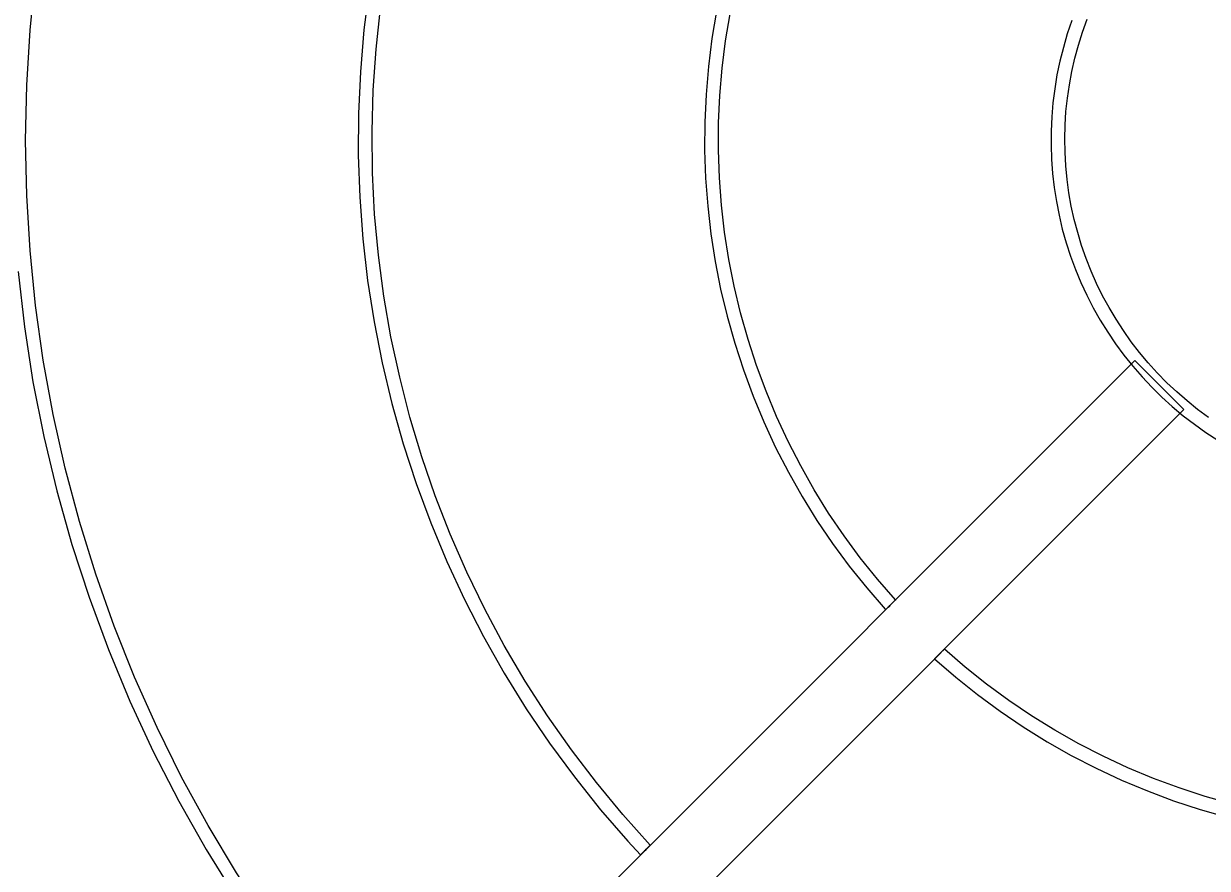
# Model space of a CAD drawing. Header units: millimetres. Extents: x -22227 to 20164, y 15335 to 61747.
# Drawn here: x -6472.7 to -6301.8, y 59341.8 to 59463.7 of the extents above; entities that cross this region are included whole.
import ezdxf

# ---------------------------------------------------------------- set-up
doc = ezdxf.new("R2010")
doc.units = ezdxf.units.MM
for name, color, linetype, lineweight in [('A-ANNO-DIMS', 7, 'Continuous', 9), ('A-ANNO-DIMS-170', 7, 'Continuous', 9), ('A-DETL-THIN', 7, 'Continuous', 9), ('M-EQPM', 7, 'Continuous', 5)]:
    doc.layers.add(name, color=color, linetype=linetype, lineweight=lineweight)
doc.styles.add('Arial_2', font='arial.ttf', dxfattribs={"width": 0.8, "height": 340})
doc.dimstyles.new('AK_DIM_2_0_Arial', dxfattribs={"dimscale": 304.8, "dimtxt": 346.888196, "dimasz": 0.278871, "dimexe": 0.557743, "dimexo": 0.557743, "dimgap": 0.055774, "dimtad": 1, "dimdec": 0, "dimzin": 0, "dimdsep": 46, "dimtxsty": 'Arial_2', "dimblk1": 'OBLIQUE', "dimblk2": 'OBLIQUE', "dimsah": 1, "dimcen": 0.09, "dimadec": 0, "dimazin": 0, "dimtfac": 1, "dimtdec": 4, "dimtix": 1, "dimtmove": 0, "dimatfit": 3, "dimfxl": 1, "dimtvp": 1, "dimtolj": 1, "dimtzin": 0, "dimarcsym": 2})

# ---------------------------------------------------------------- blocks, each defined once
blk = doc.blocks.new('DanNong_VRV - OD-A-1-1235631-MẶT BẰNG BỐ TRÍ THIẾT BỊ')
at = {"layer": 'M-EQPM'}
for p, q in [((-673.72, -35.93), (-481.39, 156.4)), ((-481.39, 156.4), (-670.9, -33.1)), ((-474.32, 149.33), (-481.39, 156.4)), ((-481.39, 156.4), (-474.32, 149.33)), ((-474.32, 149.33), (-666.65, -43)), ((-663.82, -40.17), (-474.32, 149.33))]:
    blk.add_line(p, q, dxfattribs=at)
at = {"layer": 'M-EQPM', "flags": 128}
for points in [[(-642.6, 169.24), (-641.68, 161.25), (-640.44, 153.31), (-638.89, 145.42), (-637.02, 137.6), (-634.84, 129.86), (-632.35, 122.22), (-629.56, 114.68), (-626.47, 107.25), (-623.09, 99.96), (-619.41, 92.81), (-615.45, 85.81), (-611.22, 78.98), (-606.72, 72.32), (-601.95, 65.84), (-596.93, 59.57), (-591.66, 53.49), (-588.12, 49.67)], [(-586.71, 51.09), (-592.07, 56.96), (-597.2, 63.05), (-602.08, 69.34), (-606.71, 75.81), (-611.08, 82.47), (-615.17, 89.3), (-618.99, 96.28), (-622.52, 103.41), (-625.77, 110.68), (-628.72, 118.07), (-631.38, 125.57), (-633.74, 133.18), (-635.78, 140.87), (-637.52, 148.63), (-638.95, 156.47), (-640.06, 164.35), (-640.86, 172.27), (-641.34, 180.21), (-641.5, 188.17), (-641.34, 196.13), (-640.87, 204.07), (-640.08, 211.99)], [(-591.91, 210.1), (-592.66, 204.11), (-593.18, 198.09), (-593.45, 192.06), (-593.48, 186.02), (-593.27, 179.98), (-592.82, 173.96), (-592.13, 167.96), (-591.2, 161.99), (-590.04, 156.07), (-588.63, 150.19), (-586.99, 144.38), (-585.13, 138.64), (-583.03, 132.97), (-580.71, 127.4), (-578.16, 121.92), (-575.4, 116.55), (-572.43, 111.29), (-569.25, 106.15), (-565.87, 101.15), (-562.29, 96.29), (-558.51, 91.57), (-554.56, 87.01), (-552.75, 85.04)], [(-551.34, 86.46), (-555.32, 90.89), (-559.12, 95.48), (-562.73, 100.22), (-566.16, 105.1), (-569.38, 110.11), (-572.41, 115.25), (-575.22, 120.5), (-577.82, 125.86), (-580.21, 131.32), (-582.37, 136.87), (-584.31, 142.51), (-586.03, 148.22), (-587.51, 153.99), (-588.77, 159.81), (-589.79, 165.69), (-590.57, 171.59), (-591.12, 177.53), (-591.42, 183.48), (-591.5, 189.44), (-591.33, 195.4), (-590.92, 201.34), (-590.28, 207.27)], [(-541.77, 206.84), (-542.43, 202.86), (-542.94, 198.85), (-543.28, 194.82), (-543.47, 190.79), (-543.49, 186.75), (-543.35, 182.71), (-543.05, 178.68), (-542.59, 174.67), (-541.96, 170.68), (-541.18, 166.71), (-540.24, 162.78), (-539.15, 158.9), (-537.9, 155.05), (-536.5, 151.27), (-534.94, 147.54), (-533.24, 143.87), (-531.4, 140.28), (-529.41, 136.76), (-527.28, 133.33), (-525.02, 129.98), (-522.62, 126.73), (-520.1, 123.57), (-517.45, 120.52), (-517.37, 120.43)], [(-515.95, 121.84), (-518.55, 124.83), (-521.02, 127.93), (-523.37, 131.11), (-525.59, 134.39), (-527.67, 137.76), (-529.62, 141.21), (-531.43, 144.73), (-533.1, 148.32), (-534.62, 151.97), (-536, 155.69), (-537.23, 159.45), (-538.3, 163.26), (-539.22, 167.11), (-539.99, 171), (-540.6, 174.91), (-541.05, 178.84), (-541.35, 182.79), (-541.49, 186.75), (-541.47, 190.71), (-541.29, 194.67), (-540.95, 198.61), (-540.46, 202.54), (-539.81, 206.45)], [(-490.49, 205.49), (-491.14, 203.56), (-491.71, 201.6), (-492.21, 199.62), (-492.63, 197.62), (-492.96, 195.61), (-493.22, 193.59), (-493.39, 191.56), (-493.48, 189.52), (-493.49, 187.48), (-493.42, 185.44), (-493.27, 183.41), (-493.04, 181.38), (-492.72, 179.36), (-492.33, 177.36), (-491.86, 175.38), (-491.3, 173.41), (-490.67, 171.47), (-489.96, 169.56), (-489.18, 167.68), (-488.32, 165.83), (-487.39, 164.01), (-486.38, 162.24), (-485.31, 160.5), (-484.17, 158.81), (-482.96, 157.17), (-481.68, 155.58), (-480.35, 154.04), (-478.95, 152.55), (-477.49, 151.12), (-475.98, 149.75), (-474.42, 148.44), (-472.8, 147.2), (-471.14, 146.02), (-469.43, 144.91)], [(-470.76, 148.19), (-472.33, 149.35), (-473.86, 150.58), (-475.34, 151.86), (-476.77, 153.2), (-478.15, 154.6), (-479.46, 156.05), (-480.72, 157.56), (-481.91, 159.11), (-483.05, 160.71), (-484.11, 162.35), (-485.12, 164.04), (-486.05, 165.76), (-486.91, 167.52), (-487.7, 169.31), (-488.42, 171.14), (-489.07, 172.99), (-489.64, 174.86), (-490.14, 176.76), (-490.56, 178.67), (-490.9, 180.6), (-491.17, 182.54), (-491.36, 184.49), (-491.47, 186.45), (-491.5, 188.41), (-491.45, 190.37), (-491.33, 192.32), (-491.12, 194.27), (-490.84, 196.21), (-490.49, 198.14), (-490.05, 200.05), (-489.54, 201.94), (-488.95, 203.81), (-488.29, 205.66)], [(-467.43, 92.41), (-471.25, 93.49), (-475.01, 94.71), (-478.72, 96.09), (-482.38, 97.61), (-485.97, 99.28), (-489.49, 101.09), (-492.94, 103.04), (-496.31, 105.12), (-499.59, 107.34), (-502.78, 109.69), (-505.87, 112.16), (-508.86, 114.75), (-508.88, 114.77)], [(-510.29, 113.36), (-507.25, 110.71), (-504.09, 108.18), (-500.84, 105.78), (-497.5, 103.51), (-494.07, 101.38), (-490.56, 99.39), (-486.96, 97.54), (-483.3, 95.83), (-479.58, 94.27), (-475.79, 92.87), (-471.95, 91.61), (-468.06, 90.51)]]:
    blk.add_lwpolyline(points, dxfattribs=at)
at = {"layer": 'M-EQPM'}
for points in [[(-515.95, 121.84), (-515.95, 121.84), (-515.97, 121.82), (-516.08, 121.72), (-516.23, 121.56), (-516.44, 121.36), (-516.66, 121.14), (-516.88, 120.91), (-517.08, 120.71), (-517.24, 120.55), (-517.34, 120.45), (-517.37, 120.43), (-517.37, 120.43)], [(-517.37, 120.43), (-517.37, 120.43), (-517.34, 120.45), (-517.24, 120.55), (-517.08, 120.71), (-516.88, 120.91), (-516.66, 121.14), (-516.44, 121.36), (-516.23, 121.56), (-516.08, 121.72), (-515.97, 121.82), (-515.95, 121.84), (-515.95, 121.84)], [(-510.29, 113.36), (-510.29, 113.36), (-510.27, 113.38), (-510.17, 113.48), (-510.01, 113.64), (-509.81, 113.84), (-509.59, 114.06), (-509.36, 114.29), (-509.16, 114.49), (-509, 114.65), (-508.9, 114.75), (-508.88, 114.77), (-508.88, 114.77)], [(-508.88, 114.77), (-508.88, 114.77), (-508.9, 114.75), (-509, 114.65), (-509.16, 114.49), (-509.36, 114.29), (-509.59, 114.06), (-509.81, 113.84), (-510.01, 113.64), (-510.17, 113.48), (-510.27, 113.38), (-510.29, 113.36), (-510.29, 113.36)], [(-551.34, 86.46), (-551.34, 86.46), (-551.36, 86.44), (-551.46, 86.33), (-551.62, 86.17), (-551.82, 85.97), (-552.04, 85.75), (-552.26, 85.53), (-552.47, 85.33), (-552.62, 85.17), (-552.73, 85.07), (-552.75, 85.04), (-552.75, 85.04)], [(-552.75, 85.04), (-552.75, 85.04), (-552.73, 85.07), (-552.62, 85.17), (-552.47, 85.33), (-552.26, 85.53), (-552.04, 85.75), (-551.82, 85.97), (-551.62, 86.17), (-551.46, 86.33), (-551.36, 86.44), (-551.34, 86.46), (-551.34, 86.46)]]:
    blk.add_open_spline(points, degree=3, dxfattribs=at)
blk = doc.blocks.new('DanNong_VRV - OD-A-1-V174-MẶT BẰNG BỐ TRÍ THIẾT BỊ')
at = {"layer": 'A-DETL-THIN'}
blk.add_line((-517.45, 120.52), (-517.37, 120.43), dxfattribs=at)
at = {"layer": 'M-EQPM'}
for p, q in [((-673.72, -35.93), (-481.39, 156.4)), ((-673.72, -35.93), (-481.39, 156.4)), ((-481.39, 156.4), (-670.9, -33.1)), ((-481.39, 156.4), (-670.9, -33.1)), ((-474.32, 149.33), (-481.39, 156.4)), ((-481.39, 156.4), (-474.32, 149.33)), ((-474.32, 149.33), (-481.39, 156.4)), ((-481.39, 156.4), (-474.32, 149.33)), ((-474.32, 149.33), (-666.65, -43)), ((-474.32, 149.33), (-666.65, -43)), ((-663.82, -40.17), (-474.32, 149.33)), ((-663.82, -40.17), (-474.32, 149.33))]:
    blk.add_line(p, q, dxfattribs=at)
at = {"layer": 'M-EQPM', "flags": 128}
for points in [[(-642.6, 169.24), (-641.68, 161.25), (-640.44, 153.31), (-638.89, 145.42), (-637.02, 137.6), (-634.84, 129.86), (-632.35, 122.22), (-629.56, 114.68), (-626.47, 107.25), (-623.09, 99.96), (-619.41, 92.81), (-615.45, 85.81), (-611.22, 78.98), (-606.72, 72.32), (-601.95, 65.84), (-596.93, 59.57), (-591.66, 53.49), (-588.12, 49.67)], [(-642.6, 169.24), (-641.68, 161.25), (-640.44, 153.31), (-638.89, 145.42), (-637.02, 137.6), (-634.84, 129.86), (-632.35, 122.22), (-629.56, 114.68), (-626.47, 107.25), (-623.09, 99.96), (-619.41, 92.81), (-615.45, 85.81), (-611.22, 78.98), (-606.72, 72.32), (-601.95, 65.84), (-596.93, 59.57), (-591.66, 53.49), (-588.12, 49.67)], [(-586.71, 51.09), (-592.07, 56.96), (-597.2, 63.05), (-602.08, 69.34), (-606.71, 75.81), (-611.08, 82.47), (-615.17, 89.3), (-618.99, 96.28), (-622.52, 103.41), (-625.77, 110.68), (-628.72, 118.07), (-631.38, 125.57), (-633.74, 133.18), (-635.78, 140.87), (-637.52, 148.63), (-638.95, 156.47), (-640.06, 164.35), (-640.86, 172.27), (-641.34, 180.21), (-641.5, 188.17), (-641.34, 196.13), (-640.87, 204.07), (-640.08, 211.99)], [(-586.71, 51.09), (-592.07, 56.96), (-597.2, 63.05), (-602.08, 69.34), (-606.71, 75.81), (-611.08, 82.47), (-615.17, 89.3), (-618.99, 96.28), (-622.52, 103.41), (-625.77, 110.68), (-628.72, 118.07), (-631.38, 125.57), (-633.74, 133.18), (-635.78, 140.87), (-637.52, 148.63), (-638.95, 156.47), (-640.06, 164.35), (-640.86, 172.27), (-641.34, 180.21), (-641.5, 188.17), (-641.34, 196.13), (-640.87, 204.07), (-640.08, 211.99)], [(-591.91, 210.1), (-592.66, 204.11), (-593.18, 198.09), (-593.45, 192.06), (-593.48, 186.02), (-593.27, 179.98), (-592.82, 173.96), (-592.13, 167.96), (-591.2, 161.99), (-590.04, 156.07), (-588.63, 150.19), (-586.99, 144.38), (-585.13, 138.64), (-583.03, 132.97), (-580.71, 127.4), (-578.16, 121.92), (-575.4, 116.55), (-572.43, 111.29), (-569.25, 106.15), (-565.87, 101.15), (-562.29, 96.29), (-558.51, 91.57), (-554.56, 87.01), (-552.75, 85.04)], [(-591.91, 210.1), (-592.66, 204.11), (-593.18, 198.09), (-593.45, 192.06), (-593.48, 186.02), (-593.27, 179.98), (-592.82, 173.96), (-592.13, 167.96), (-591.2, 161.99), (-590.04, 156.07), (-588.63, 150.19), (-586.99, 144.38), (-585.13, 138.64), (-583.03, 132.97), (-580.71, 127.4), (-578.16, 121.92), (-575.4, 116.55), (-572.43, 111.29), (-569.25, 106.15), (-565.87, 101.15), (-562.29, 96.29), (-558.51, 91.57), (-554.56, 87.01), (-552.75, 85.04)], [(-551.34, 86.46), (-555.32, 90.89), (-559.12, 95.48), (-562.73, 100.22), (-566.16, 105.1), (-569.38, 110.11), (-572.41, 115.25), (-575.22, 120.5), (-577.82, 125.86), (-580.21, 131.32), (-582.37, 136.87), (-584.31, 142.51), (-586.03, 148.22), (-587.51, 153.99), (-588.77, 159.81), (-589.79, 165.69), (-590.57, 171.59), (-591.12, 177.53), (-591.42, 183.48), (-591.5, 189.44), (-591.33, 195.4), (-590.92, 201.34), (-590.28, 207.27)], [(-551.34, 86.46), (-555.32, 90.89), (-559.12, 95.48), (-562.73, 100.22), (-566.16, 105.1), (-569.38, 110.11), (-572.41, 115.25), (-575.22, 120.5), (-577.82, 125.86), (-580.21, 131.32), (-582.37, 136.87), (-584.31, 142.51), (-586.03, 148.22), (-587.51, 153.99), (-588.77, 159.81), (-589.79, 165.69), (-590.57, 171.59), (-591.12, 177.53), (-591.42, 183.48), (-591.5, 189.44), (-591.33, 195.4), (-590.92, 201.34), (-590.28, 207.27)], [(-541.77, 206.84), (-542.43, 202.86), (-542.94, 198.85), (-543.28, 194.82), (-543.47, 190.79), (-543.49, 186.75), (-543.35, 182.71), (-543.05, 178.68), (-542.59, 174.67), (-541.96, 170.68), (-541.18, 166.71), (-540.24, 162.78), (-539.15, 158.9), (-537.9, 155.05), (-536.5, 151.27), (-534.94, 147.54), (-533.24, 143.87), (-531.4, 140.28), (-529.41, 136.76), (-527.28, 133.33), (-525.02, 129.98), (-522.62, 126.73), (-520.1, 123.57), (-517.45, 120.52), (-517.37, 120.43)], [(-541.77, 206.84), (-542.43, 202.86), (-542.94, 198.85), (-543.28, 194.82), (-543.47, 190.79), (-543.49, 186.75), (-543.35, 182.71), (-543.05, 178.68), (-542.59, 174.67), (-541.96, 170.68), (-541.18, 166.71), (-540.24, 162.78), (-539.15, 158.9), (-537.9, 155.05), (-536.5, 151.27), (-534.94, 147.54), (-533.24, 143.87), (-531.4, 140.28), (-529.41, 136.76), (-527.28, 133.33), (-525.02, 129.98), (-522.62, 126.73), (-520.1, 123.57), (-517.45, 120.52), (-517.37, 120.43)], [(-515.95, 121.84), (-518.55, 124.83), (-521.02, 127.93), (-523.37, 131.11), (-525.59, 134.39), (-527.67, 137.76), (-529.62, 141.21), (-531.43, 144.73), (-533.1, 148.32), (-534.62, 151.97), (-536, 155.69), (-537.23, 159.45), (-538.3, 163.26), (-539.22, 167.11), (-539.99, 171), (-540.6, 174.91), (-541.05, 178.84), (-541.35, 182.79), (-541.49, 186.75), (-541.47, 190.71), (-541.29, 194.67), (-540.95, 198.61), (-540.46, 202.54), (-539.81, 206.45)], [(-515.95, 121.84), (-518.55, 124.83), (-521.02, 127.93), (-523.37, 131.11), (-525.59, 134.39), (-527.67, 137.76), (-529.62, 141.21), (-531.43, 144.73), (-533.1, 148.32), (-534.62, 151.97), (-536, 155.69), (-537.23, 159.45), (-538.3, 163.26), (-539.22, 167.11), (-539.99, 171), (-540.6, 174.91), (-541.05, 178.84), (-541.35, 182.79), (-541.49, 186.75), (-541.47, 190.71), (-541.29, 194.67), (-540.95, 198.61), (-540.46, 202.54), (-539.81, 206.45)], [(-490.49, 205.49), (-491.14, 203.56), (-491.71, 201.6), (-492.21, 199.62), (-492.63, 197.62), (-492.96, 195.61), (-493.22, 193.59), (-493.39, 191.56), (-493.48, 189.52), (-493.49, 187.48), (-493.42, 185.44), (-493.27, 183.41), (-493.04, 181.38), (-492.72, 179.36), (-492.33, 177.36), (-491.86, 175.38), (-491.3, 173.41), (-490.67, 171.47), (-489.96, 169.56), (-489.18, 167.68), (-488.32, 165.83), (-487.39, 164.01), (-486.38, 162.24), (-485.31, 160.5), (-484.17, 158.81), (-482.96, 157.17), (-481.68, 155.58), (-480.35, 154.04), (-478.95, 152.55), (-477.49, 151.12), (-475.98, 149.75), (-474.42, 148.44), (-472.8, 147.2), (-471.14, 146.02), (-469.43, 144.91)], [(-490.49, 205.49), (-491.14, 203.56), (-491.71, 201.6), (-492.21, 199.62), (-492.63, 197.62), (-492.96, 195.61), (-493.22, 193.59), (-493.39, 191.56), (-493.48, 189.52), (-493.49, 187.48), (-493.42, 185.44), (-493.27, 183.41), (-493.04, 181.38), (-492.72, 179.36), (-492.33, 177.36), (-491.86, 175.38), (-491.3, 173.41), (-490.67, 171.47), (-489.96, 169.56), (-489.18, 167.68), (-488.32, 165.83), (-487.39, 164.01), (-486.38, 162.24), (-485.31, 160.5), (-484.17, 158.81), (-482.96, 157.17), (-481.68, 155.58), (-480.35, 154.04), (-478.95, 152.55), (-477.49, 151.12), (-475.98, 149.75), (-474.42, 148.44), (-472.8, 147.2), (-471.14, 146.02), (-469.43, 144.91)], [(-470.76, 148.19), (-472.33, 149.35), (-473.86, 150.58), (-475.34, 151.86), (-476.77, 153.2), (-478.15, 154.6), (-479.46, 156.05), (-480.72, 157.56), (-481.91, 159.11), (-483.05, 160.71), (-484.11, 162.35), (-485.12, 164.04), (-486.05, 165.76), (-486.91, 167.52), (-487.7, 169.31), (-488.42, 171.14), (-489.07, 172.99), (-489.64, 174.86), (-490.14, 176.76), (-490.56, 178.67), (-490.9, 180.6), (-491.17, 182.54), (-491.36, 184.49), (-491.47, 186.45), (-491.5, 188.41), (-491.45, 190.37), (-491.33, 192.32), (-491.12, 194.27), (-490.84, 196.21), (-490.49, 198.14), (-490.05, 200.05), (-489.54, 201.94), (-488.95, 203.81), (-488.29, 205.66)], [(-470.76, 148.19), (-472.33, 149.35), (-473.86, 150.58), (-475.34, 151.86), (-476.77, 153.2), (-478.15, 154.6), (-479.46, 156.05), (-480.72, 157.56), (-481.91, 159.11), (-483.05, 160.71), (-484.11, 162.35), (-485.12, 164.04), (-486.05, 165.76), (-486.91, 167.52), (-487.7, 169.31), (-488.42, 171.14), (-489.07, 172.99), (-489.64, 174.86), (-490.14, 176.76), (-490.56, 178.67), (-490.9, 180.6), (-491.17, 182.54), (-491.36, 184.49), (-491.47, 186.45), (-491.5, 188.41), (-491.45, 190.37), (-491.33, 192.32), (-491.12, 194.27), (-490.84, 196.21), (-490.49, 198.14), (-490.05, 200.05), (-489.54, 201.94), (-488.95, 203.81), (-488.29, 205.66)], [(-467.43, 92.41), (-471.25, 93.49), (-475.01, 94.71), (-478.72, 96.09), (-482.38, 97.61), (-485.97, 99.28), (-489.49, 101.09), (-492.94, 103.04), (-496.31, 105.12), (-499.59, 107.34), (-502.78, 109.69), (-505.87, 112.16), (-508.86, 114.75), (-508.88, 114.77)], [(-467.43, 92.41), (-471.25, 93.49), (-475.01, 94.71), (-478.72, 96.09), (-482.38, 97.61), (-485.97, 99.28), (-489.49, 101.09), (-492.94, 103.04), (-496.31, 105.12), (-499.59, 107.34), (-502.78, 109.69), (-505.87, 112.16), (-508.86, 114.75), (-508.88, 114.77)], [(-510.29, 113.36), (-507.25, 110.71), (-504.09, 108.18), (-500.84, 105.78), (-497.5, 103.51), (-494.07, 101.38), (-490.56, 99.39), (-486.96, 97.54), (-483.3, 95.83), (-479.58, 94.27), (-475.79, 92.87), (-471.95, 91.61), (-468.06, 90.51)], [(-510.29, 113.36), (-507.25, 110.71), (-504.09, 108.18), (-500.84, 105.78), (-497.5, 103.51), (-494.07, 101.38), (-490.56, 99.39), (-486.96, 97.54), (-483.3, 95.83), (-479.58, 94.27), (-475.79, 92.87), (-471.95, 91.61), (-468.06, 90.51)]]:
    blk.add_lwpolyline(points, dxfattribs=at)
at = {"layer": 'M-EQPM'}
for points in [[(-515.95, 121.84), (-515.95, 121.84), (-515.97, 121.82), (-516.08, 121.72), (-516.23, 121.56), (-516.44, 121.36), (-516.66, 121.14), (-516.88, 120.91), (-517.08, 120.71), (-517.24, 120.55), (-517.34, 120.45), (-517.37, 120.43), (-517.37, 120.43)], [(-517.37, 120.43), (-517.37, 120.43), (-517.34, 120.45), (-517.24, 120.55), (-517.08, 120.71), (-516.88, 120.91), (-516.66, 121.14), (-516.44, 121.36), (-516.23, 121.56), (-516.08, 121.72), (-515.97, 121.82), (-515.95, 121.84), (-515.95, 121.84)], [(-515.95, 121.84), (-515.95, 121.84), (-515.97, 121.82), (-516.08, 121.72), (-516.23, 121.56), (-516.44, 121.36), (-516.66, 121.14), (-516.88, 120.91), (-517.08, 120.71), (-517.24, 120.55), (-517.34, 120.45), (-517.37, 120.43), (-517.37, 120.43)], [(-517.37, 120.43), (-517.37, 120.43), (-517.34, 120.45), (-517.24, 120.55), (-517.08, 120.71), (-516.88, 120.91), (-516.66, 121.14), (-516.44, 121.36), (-516.23, 121.56), (-516.08, 121.72), (-515.97, 121.82), (-515.95, 121.84), (-515.95, 121.84)], [(-510.29, 113.36), (-510.29, 113.36), (-510.27, 113.38), (-510.17, 113.48), (-510.01, 113.64), (-509.81, 113.84), (-509.59, 114.06), (-509.36, 114.29), (-509.16, 114.49), (-509, 114.65), (-508.9, 114.75), (-508.88, 114.77), (-508.88, 114.77)], [(-508.88, 114.77), (-508.88, 114.77), (-508.9, 114.75), (-509, 114.65), (-509.16, 114.49), (-509.36, 114.29), (-509.59, 114.06), (-509.81, 113.84), (-510.01, 113.64), (-510.17, 113.48), (-510.27, 113.38), (-510.29, 113.36), (-510.29, 113.36)], [(-510.29, 113.36), (-510.29, 113.36), (-510.27, 113.38), (-510.17, 113.48), (-510.01, 113.64), (-509.81, 113.84), (-509.59, 114.06), (-509.36, 114.29), (-509.16, 114.49), (-509, 114.65), (-508.9, 114.75), (-508.88, 114.77), (-508.88, 114.77)], [(-508.88, 114.77), (-508.88, 114.77), (-508.9, 114.75), (-509, 114.65), (-509.16, 114.49), (-509.36, 114.29), (-509.59, 114.06), (-509.81, 113.84), (-510.01, 113.64), (-510.17, 113.48), (-510.27, 113.38), (-510.29, 113.36), (-510.29, 113.36)], [(-551.34, 86.46), (-551.34, 86.46), (-551.36, 86.44), (-551.46, 86.33), (-551.62, 86.17), (-551.82, 85.97), (-552.04, 85.75), (-552.26, 85.53), (-552.47, 85.33), (-552.62, 85.17), (-552.73, 85.07), (-552.75, 85.04), (-552.75, 85.04)], [(-552.75, 85.04), (-552.75, 85.04), (-552.73, 85.07), (-552.62, 85.17), (-552.47, 85.33), (-552.26, 85.53), (-552.04, 85.75), (-551.82, 85.97), (-551.62, 86.17), (-551.46, 86.33), (-551.36, 86.44), (-551.34, 86.46), (-551.34, 86.46)], [(-551.34, 86.46), (-551.34, 86.46), (-551.36, 86.44), (-551.46, 86.33), (-551.62, 86.17), (-551.82, 85.97), (-552.04, 85.75), (-552.26, 85.53), (-552.47, 85.33), (-552.62, 85.17), (-552.73, 85.07), (-552.75, 85.04), (-552.75, 85.04)], [(-552.75, 85.04), (-552.75, 85.04), (-552.73, 85.07), (-552.62, 85.17), (-552.47, 85.33), (-552.26, 85.53), (-552.04, 85.75), (-551.82, 85.97), (-551.62, 86.17), (-551.46, 86.33), (-551.36, 86.44), (-551.34, 86.46), (-551.34, 86.46)]]:
    blk.add_open_spline(points, degree=3, dxfattribs=at)
blk = doc.blocks.new('DanNong_VRV - OD-A-1-V179-MẶT BẰNG BỐ TRÍ THIẾT BỊ')
at = {"layer": 'A-DETL-THIN'}
blk.add_line((-517.45, 120.52), (-517.37, 120.43), dxfattribs=at)
blk.add_line((-517.45, 120.52), (-517.37, 120.43), dxfattribs=at)
at = {"layer": 'M-EQPM'}
for p, q in [((-673.72, -35.93), (-481.39, 156.4)), ((-673.72, -35.93), (-481.39, 156.4)), ((-481.39, 156.4), (-670.9, -33.1)), ((-481.39, 156.4), (-670.9, -33.1)), ((-474.32, 149.33), (-481.39, 156.4)), ((-481.39, 156.4), (-474.32, 149.33)), ((-474.32, 149.33), (-481.39, 156.4)), ((-481.39, 156.4), (-474.32, 149.33)), ((-474.32, 149.33), (-666.65, -43)), ((-474.32, 149.33), (-666.65, -43)), ((-663.82, -40.17), (-474.32, 149.33)), ((-663.82, -40.17), (-474.32, 149.33))]:
    blk.add_line(p, q, dxfattribs=at)
at = {"layer": 'M-EQPM', "flags": 128}
for points in [[(-642.6, 169.24), (-641.68, 161.25), (-640.44, 153.31), (-638.89, 145.42), (-637.02, 137.6), (-634.84, 129.86), (-632.35, 122.22), (-629.56, 114.68), (-626.47, 107.25), (-623.09, 99.96), (-619.41, 92.81), (-615.45, 85.81), (-611.22, 78.98), (-606.72, 72.32), (-601.95, 65.84), (-596.93, 59.57), (-591.66, 53.49), (-588.12, 49.67)], [(-642.6, 169.24), (-641.68, 161.25), (-640.44, 153.31), (-638.89, 145.42), (-637.02, 137.6), (-634.84, 129.86), (-632.35, 122.22), (-629.56, 114.68), (-626.47, 107.25), (-623.09, 99.96), (-619.41, 92.81), (-615.45, 85.81), (-611.22, 78.98), (-606.72, 72.32), (-601.95, 65.84), (-596.93, 59.57), (-591.66, 53.49), (-588.12, 49.67)], [(-586.71, 51.09), (-592.07, 56.96), (-597.2, 63.05), (-602.08, 69.34), (-606.71, 75.81), (-611.08, 82.47), (-615.17, 89.3), (-618.99, 96.28), (-622.52, 103.41), (-625.77, 110.68), (-628.72, 118.07), (-631.38, 125.57), (-633.74, 133.18), (-635.78, 140.87), (-637.52, 148.63), (-638.95, 156.47), (-640.06, 164.35), (-640.86, 172.27), (-641.34, 180.21), (-641.5, 188.17), (-641.34, 196.13), (-640.87, 204.07), (-640.08, 211.99)], [(-586.71, 51.09), (-592.07, 56.96), (-597.2, 63.05), (-602.08, 69.34), (-606.71, 75.81), (-611.08, 82.47), (-615.17, 89.3), (-618.99, 96.28), (-622.52, 103.41), (-625.77, 110.68), (-628.72, 118.07), (-631.38, 125.57), (-633.74, 133.18), (-635.78, 140.87), (-637.52, 148.63), (-638.95, 156.47), (-640.06, 164.35), (-640.86, 172.27), (-641.34, 180.21), (-641.5, 188.17), (-641.34, 196.13), (-640.87, 204.07), (-640.08, 211.99)], [(-591.91, 210.1), (-592.66, 204.11), (-593.18, 198.09), (-593.45, 192.06), (-593.48, 186.02), (-593.27, 179.98), (-592.82, 173.96), (-592.13, 167.96), (-591.2, 161.99), (-590.04, 156.07), (-588.63, 150.19), (-586.99, 144.38), (-585.13, 138.64), (-583.03, 132.97), (-580.71, 127.4), (-578.16, 121.92), (-575.4, 116.55), (-572.43, 111.29), (-569.25, 106.15), (-565.87, 101.15), (-562.29, 96.29), (-558.51, 91.57), (-554.56, 87.01), (-552.75, 85.04)], [(-591.91, 210.1), (-592.66, 204.11), (-593.18, 198.09), (-593.45, 192.06), (-593.48, 186.02), (-593.27, 179.98), (-592.82, 173.96), (-592.13, 167.96), (-591.2, 161.99), (-590.04, 156.07), (-588.63, 150.19), (-586.99, 144.38), (-585.13, 138.64), (-583.03, 132.97), (-580.71, 127.4), (-578.16, 121.92), (-575.4, 116.55), (-572.43, 111.29), (-569.25, 106.15), (-565.87, 101.15), (-562.29, 96.29), (-558.51, 91.57), (-554.56, 87.01), (-552.75, 85.04)], [(-551.34, 86.46), (-555.32, 90.89), (-559.12, 95.48), (-562.73, 100.22), (-566.16, 105.1), (-569.38, 110.11), (-572.41, 115.25), (-575.22, 120.5), (-577.82, 125.86), (-580.21, 131.32), (-582.37, 136.87), (-584.31, 142.51), (-586.03, 148.22), (-587.51, 153.99), (-588.77, 159.81), (-589.79, 165.69), (-590.57, 171.59), (-591.12, 177.53), (-591.42, 183.48), (-591.5, 189.44), (-591.33, 195.4), (-590.92, 201.34), (-590.28, 207.27)], [(-551.34, 86.46), (-555.32, 90.89), (-559.12, 95.48), (-562.73, 100.22), (-566.16, 105.1), (-569.38, 110.11), (-572.41, 115.25), (-575.22, 120.5), (-577.82, 125.86), (-580.21, 131.32), (-582.37, 136.87), (-584.31, 142.51), (-586.03, 148.22), (-587.51, 153.99), (-588.77, 159.81), (-589.79, 165.69), (-590.57, 171.59), (-591.12, 177.53), (-591.42, 183.48), (-591.5, 189.44), (-591.33, 195.4), (-590.92, 201.34), (-590.28, 207.27)], [(-541.77, 206.84), (-542.43, 202.86), (-542.94, 198.85), (-543.28, 194.82), (-543.47, 190.79), (-543.49, 186.75), (-543.35, 182.71), (-543.05, 178.68), (-542.59, 174.67), (-541.96, 170.68), (-541.18, 166.71), (-540.24, 162.78), (-539.15, 158.9), (-537.9, 155.05), (-536.5, 151.27), (-534.94, 147.54), (-533.24, 143.87), (-531.4, 140.28), (-529.41, 136.76), (-527.28, 133.33), (-525.02, 129.98), (-522.62, 126.73), (-520.1, 123.57), (-517.45, 120.52), (-517.37, 120.43)], [(-541.77, 206.84), (-542.43, 202.86), (-542.94, 198.85), (-543.28, 194.82), (-543.47, 190.79), (-543.49, 186.75), (-543.35, 182.71), (-543.05, 178.68), (-542.59, 174.67), (-541.96, 170.68), (-541.18, 166.71), (-540.24, 162.78), (-539.15, 158.9), (-537.9, 155.05), (-536.5, 151.27), (-534.94, 147.54), (-533.24, 143.87), (-531.4, 140.28), (-529.41, 136.76), (-527.28, 133.33), (-525.02, 129.98), (-522.62, 126.73), (-520.1, 123.57), (-517.45, 120.52), (-517.37, 120.43)], [(-515.95, 121.84), (-518.55, 124.83), (-521.02, 127.93), (-523.37, 131.11), (-525.59, 134.39), (-527.67, 137.76), (-529.62, 141.21), (-531.43, 144.73), (-533.1, 148.32), (-534.62, 151.97), (-536, 155.69), (-537.23, 159.45), (-538.3, 163.26), (-539.22, 167.11), (-539.99, 171), (-540.6, 174.91), (-541.05, 178.84), (-541.35, 182.79), (-541.49, 186.75), (-541.47, 190.71), (-541.29, 194.67), (-540.95, 198.61), (-540.46, 202.54), (-539.81, 206.45)], [(-515.95, 121.84), (-518.55, 124.83), (-521.02, 127.93), (-523.37, 131.11), (-525.59, 134.39), (-527.67, 137.76), (-529.62, 141.21), (-531.43, 144.73), (-533.1, 148.32), (-534.62, 151.97), (-536, 155.69), (-537.23, 159.45), (-538.3, 163.26), (-539.22, 167.11), (-539.99, 171), (-540.6, 174.91), (-541.05, 178.84), (-541.35, 182.79), (-541.49, 186.75), (-541.47, 190.71), (-541.29, 194.67), (-540.95, 198.61), (-540.46, 202.54), (-539.81, 206.45)], [(-490.49, 205.49), (-491.14, 203.56), (-491.71, 201.6), (-492.21, 199.62), (-492.63, 197.62), (-492.96, 195.61), (-493.22, 193.59), (-493.39, 191.56), (-493.48, 189.52), (-493.49, 187.48), (-493.42, 185.44), (-493.27, 183.41), (-493.04, 181.38), (-492.72, 179.36), (-492.33, 177.36), (-491.86, 175.38), (-491.3, 173.41), (-490.67, 171.47), (-489.96, 169.56), (-489.18, 167.68), (-488.32, 165.83), (-487.39, 164.01), (-486.38, 162.24), (-485.31, 160.5), (-484.17, 158.81), (-482.96, 157.17), (-481.68, 155.58), (-480.35, 154.04), (-478.95, 152.55), (-477.49, 151.12), (-475.98, 149.75), (-474.42, 148.44), (-472.8, 147.2), (-471.14, 146.02), (-469.43, 144.91)], [(-490.49, 205.49), (-491.14, 203.56), (-491.71, 201.6), (-492.21, 199.62), (-492.63, 197.62), (-492.96, 195.61), (-493.22, 193.59), (-493.39, 191.56), (-493.48, 189.52), (-493.49, 187.48), (-493.42, 185.44), (-493.27, 183.41), (-493.04, 181.38), (-492.72, 179.36), (-492.33, 177.36), (-491.86, 175.38), (-491.3, 173.41), (-490.67, 171.47), (-489.96, 169.56), (-489.18, 167.68), (-488.32, 165.83), (-487.39, 164.01), (-486.38, 162.24), (-485.31, 160.5), (-484.17, 158.81), (-482.96, 157.17), (-481.68, 155.58), (-480.35, 154.04), (-478.95, 152.55), (-477.49, 151.12), (-475.98, 149.75), (-474.42, 148.44), (-472.8, 147.2), (-471.14, 146.02), (-469.43, 144.91)], [(-470.76, 148.19), (-472.33, 149.35), (-473.86, 150.58), (-475.34, 151.86), (-476.77, 153.2), (-478.15, 154.6), (-479.46, 156.05), (-480.72, 157.56), (-481.91, 159.11), (-483.05, 160.71), (-484.11, 162.35), (-485.12, 164.04), (-486.05, 165.76), (-486.91, 167.52), (-487.7, 169.31), (-488.42, 171.14), (-489.07, 172.99), (-489.64, 174.86), (-490.14, 176.76), (-490.56, 178.67), (-490.9, 180.6), (-491.17, 182.54), (-491.36, 184.49), (-491.47, 186.45), (-491.5, 188.41), (-491.45, 190.37), (-491.33, 192.32), (-491.12, 194.27), (-490.84, 196.21), (-490.49, 198.14), (-490.05, 200.05), (-489.54, 201.94), (-488.95, 203.81), (-488.29, 205.66)], [(-470.76, 148.19), (-472.33, 149.35), (-473.86, 150.58), (-475.34, 151.86), (-476.77, 153.2), (-478.15, 154.6), (-479.46, 156.05), (-480.72, 157.56), (-481.91, 159.11), (-483.05, 160.71), (-484.11, 162.35), (-485.12, 164.04), (-486.05, 165.76), (-486.91, 167.52), (-487.7, 169.31), (-488.42, 171.14), (-489.07, 172.99), (-489.64, 174.86), (-490.14, 176.76), (-490.56, 178.67), (-490.9, 180.6), (-491.17, 182.54), (-491.36, 184.49), (-491.47, 186.45), (-491.5, 188.41), (-491.45, 190.37), (-491.33, 192.32), (-491.12, 194.27), (-490.84, 196.21), (-490.49, 198.14), (-490.05, 200.05), (-489.54, 201.94), (-488.95, 203.81), (-488.29, 205.66)], [(-467.43, 92.41), (-471.25, 93.49), (-475.01, 94.71), (-478.72, 96.09), (-482.38, 97.61), (-485.97, 99.28), (-489.49, 101.09), (-492.94, 103.04), (-496.31, 105.12), (-499.59, 107.34), (-502.78, 109.69), (-505.87, 112.16), (-508.86, 114.75), (-508.88, 114.77)], [(-467.43, 92.41), (-471.25, 93.49), (-475.01, 94.71), (-478.72, 96.09), (-482.38, 97.61), (-485.97, 99.28), (-489.49, 101.09), (-492.94, 103.04), (-496.31, 105.12), (-499.59, 107.34), (-502.78, 109.69), (-505.87, 112.16), (-508.86, 114.75), (-508.88, 114.77)], [(-510.29, 113.36), (-507.25, 110.71), (-504.09, 108.18), (-500.84, 105.78), (-497.5, 103.51), (-494.07, 101.38), (-490.56, 99.39), (-486.96, 97.54), (-483.3, 95.83), (-479.58, 94.27), (-475.79, 92.87), (-471.95, 91.61), (-468.06, 90.51)], [(-510.29, 113.36), (-507.25, 110.71), (-504.09, 108.18), (-500.84, 105.78), (-497.5, 103.51), (-494.07, 101.38), (-490.56, 99.39), (-486.96, 97.54), (-483.3, 95.83), (-479.58, 94.27), (-475.79, 92.87), (-471.95, 91.61), (-468.06, 90.51)]]:
    blk.add_lwpolyline(points, dxfattribs=at)
at = {"layer": 'M-EQPM'}
for points in [[(-515.95, 121.84), (-515.95, 121.84), (-515.97, 121.82), (-516.08, 121.72), (-516.23, 121.56), (-516.44, 121.36), (-516.66, 121.14), (-516.88, 120.91), (-517.08, 120.71), (-517.24, 120.55), (-517.34, 120.45), (-517.37, 120.43), (-517.37, 120.43)], [(-517.37, 120.43), (-517.37, 120.43), (-517.34, 120.45), (-517.24, 120.55), (-517.08, 120.71), (-516.88, 120.91), (-516.66, 121.14), (-516.44, 121.36), (-516.23, 121.56), (-516.08, 121.72), (-515.97, 121.82), (-515.95, 121.84), (-515.95, 121.84)], [(-515.95, 121.84), (-515.95, 121.84), (-515.97, 121.82), (-516.08, 121.72), (-516.23, 121.56), (-516.44, 121.36), (-516.66, 121.14), (-516.88, 120.91), (-517.08, 120.71), (-517.24, 120.55), (-517.34, 120.45), (-517.37, 120.43), (-517.37, 120.43)], [(-517.37, 120.43), (-517.37, 120.43), (-517.34, 120.45), (-517.24, 120.55), (-517.08, 120.71), (-516.88, 120.91), (-516.66, 121.14), (-516.44, 121.36), (-516.23, 121.56), (-516.08, 121.72), (-515.97, 121.82), (-515.95, 121.84), (-515.95, 121.84)], [(-510.29, 113.36), (-510.29, 113.36), (-510.27, 113.38), (-510.17, 113.48), (-510.01, 113.64), (-509.81, 113.84), (-509.59, 114.06), (-509.36, 114.29), (-509.16, 114.49), (-509, 114.65), (-508.9, 114.75), (-508.88, 114.77), (-508.88, 114.77)], [(-508.88, 114.77), (-508.88, 114.77), (-508.9, 114.75), (-509, 114.65), (-509.16, 114.49), (-509.36, 114.29), (-509.59, 114.06), (-509.81, 113.84), (-510.01, 113.64), (-510.17, 113.48), (-510.27, 113.38), (-510.29, 113.36), (-510.29, 113.36)], [(-510.29, 113.36), (-510.29, 113.36), (-510.27, 113.38), (-510.17, 113.48), (-510.01, 113.64), (-509.81, 113.84), (-509.59, 114.06), (-509.36, 114.29), (-509.16, 114.49), (-509, 114.65), (-508.9, 114.75), (-508.88, 114.77), (-508.88, 114.77)], [(-508.88, 114.77), (-508.88, 114.77), (-508.9, 114.75), (-509, 114.65), (-509.16, 114.49), (-509.36, 114.29), (-509.59, 114.06), (-509.81, 113.84), (-510.01, 113.64), (-510.17, 113.48), (-510.27, 113.38), (-510.29, 113.36), (-510.29, 113.36)], [(-551.34, 86.46), (-551.34, 86.46), (-551.36, 86.44), (-551.46, 86.33), (-551.62, 86.17), (-551.82, 85.97), (-552.04, 85.75), (-552.26, 85.53), (-552.47, 85.33), (-552.62, 85.17), (-552.73, 85.07), (-552.75, 85.04), (-552.75, 85.04)], [(-552.75, 85.04), (-552.75, 85.04), (-552.73, 85.07), (-552.62, 85.17), (-552.47, 85.33), (-552.26, 85.53), (-552.04, 85.75), (-551.82, 85.97), (-551.62, 86.17), (-551.46, 86.33), (-551.36, 86.44), (-551.34, 86.46), (-551.34, 86.46)], [(-551.34, 86.46), (-551.34, 86.46), (-551.36, 86.44), (-551.46, 86.33), (-551.62, 86.17), (-551.82, 85.97), (-552.04, 85.75), (-552.26, 85.53), (-552.47, 85.33), (-552.62, 85.17), (-552.73, 85.07), (-552.75, 85.04), (-552.75, 85.04)], [(-552.75, 85.04), (-552.75, 85.04), (-552.73, 85.07), (-552.62, 85.17), (-552.47, 85.33), (-552.26, 85.53), (-552.04, 85.75), (-551.82, 85.97), (-551.62, 86.17), (-551.46, 86.33), (-551.36, 86.44), (-551.34, 86.46), (-551.34, 86.46)]]:
    blk.add_open_spline(points, degree=3, dxfattribs=at)
blk = doc.blocks.new('AK-SGS-M3-Hrvt_rvt-1-MẶT BẰNG BỐ TRÍ THIẾT BỊ')
at = {"layer": 'M-EQPM', "lineweight": 9}
for name in ['DanNong_VRV - OD-A-1-1235631-MẶT BẰNG BỐ TRÍ THIẾT BỊ', 'DanNong_VRV - OD-A-1-V174-MẶT BẰNG BỐ TRÍ THIẾT BỊ', 'DanNong_VRV - OD-A-1-V179-MẶT BẰNG BỐ TRÍ THIẾT BỊ']:
    blk.add_blockref(name, (-5830.9, 59258.71), dxfattribs=at)
blk = doc.blocks.new('DIMBLOCK9-MẶT BẰNG BỐ TRÍ THIẾT BỊ')
at = {"layer": 'A-ANNO-DIMS-170'}
for p, q in [((-12198.59, 59010.07), (-12198.59, 59180.07)), ((-4498.59, 59010.07), (-4498.59, 59180.07)), ((-12198.59, 59010.07), (-12156.09, 59052.57)), ((-4498.59, 59010.07), (-4456.09, 59052.57)), ((-12198.59, 59010.07), (-12241.09, 58967.57)), ((-12198.59, 59010.07), (-4498.59, 59010.07)), ((-12198.59, 59010.07), (-12198.59, 58900.17)), ((-4498.59, 59010.07), (-4541.09, 58967.57)), ((-4498.59, 59010.07), (-4498.59, 58900.17))]:
    blk.add_line(p, q, dxfattribs=at)
at = {"layer": 'A-ANNO-DIMS-170', "color": 0, "insert": (-8764.85, 59468.46), "char_height": 340, "width": 999.038, "attachment_point": 1, "line_spacing_factor": 0.941778, "style": 'Arial_2'}
blk.add_mtext('7700', dxfattribs=at)
blk = doc.blocks.new('_Oblique')
at = {"color": 0, "linetype": 'ByBlock', "lineweight": -2}
blk.add_line((-0.5, -0.5), (0.5, 0.5), dxfattribs=at)
blk = doc.blocks.new('DIMBLOCK12-MẶT BẰNG BỐ TRÍ THIẾT BỊ')
at = {"layer": 'A-ANNO-DIMS-170'}
for p, q in [((-20048.59, 59519.25), (-20048.59, 59689.25)), ((10901.41, 59519.25), (10901.41, 59689.25)), ((-20048.59, 59519.25), (-20006.09, 59561.75)), ((10901.41, 59519.25), (10943.91, 59561.75)), ((-20048.59, 59519.25), (-20091.09, 59476.75)), ((-20048.59, 59519.25), (10901.41, 59519.25)), ((-20048.59, 59519.25), (-20048.59, 59409.35)), ((10901.41, 59519.25), (10858.91, 59476.75)), ((10901.41, 59519.25), (10901.41, 59409.35))]:
    blk.add_line(p, q, dxfattribs=at)
at = {"layer": 'A-ANNO-DIMS-170', "color": 0, "insert": (-5093.92, 59977.64), "char_height": 340, "width": 1248.7975, "attachment_point": 1, "line_spacing_factor": 0.941778, "style": 'Arial_2'}
blk.add_mtext('30950', dxfattribs=at)

msp = doc.modelspace()

# ---------------------------------------------------------------- block references
at = {"lineweight": 5}
msp.add_blockref('AK-SGS-M3-Hrvt_rvt-1-MẶT BẰNG BỐ TRÍ THIẾT BỊ', (0, 0), dxfattribs=at)

# ---------------------------------------------------------------- dimensions: what is measured, and where the dimension line sits
at = {"layer": 'A-ANNO-DIMS'}
for base, p1, p2, override, picture, middle in [((10901.41, 59519.25), (-20048.59, 59579.35), (10901.41, 59579.35), {"dimpost": '<>', "dimfxl": 30950}, 'DIMBLOCK12-MẶT BẰNG BỐ TRÍ THIẾT BỊ', (-4573.59, 59709.96)), ((-4498.59, 59010.07), (-12198.59, 59070.17), (-4498.59, 59070.17), {"dimpost": '<>', "dimfxl": 7700}, 'DIMBLOCK9-MẶT BẰNG BỐ TRÍ THIẾT BỊ', (-8348.59, 59200.66))]:
    dim = msp.add_linear_dim(base=base, p1=p1, p2=p2, dimstyle='AK_DIM_2_0_Arial', override=override, dxfattribs=at)
    dim.commit()
    dim.dimension.update_dxf_attribs({"geometry": picture, "text_midpoint": middle})

doc.saveas('drawing.dxf')
